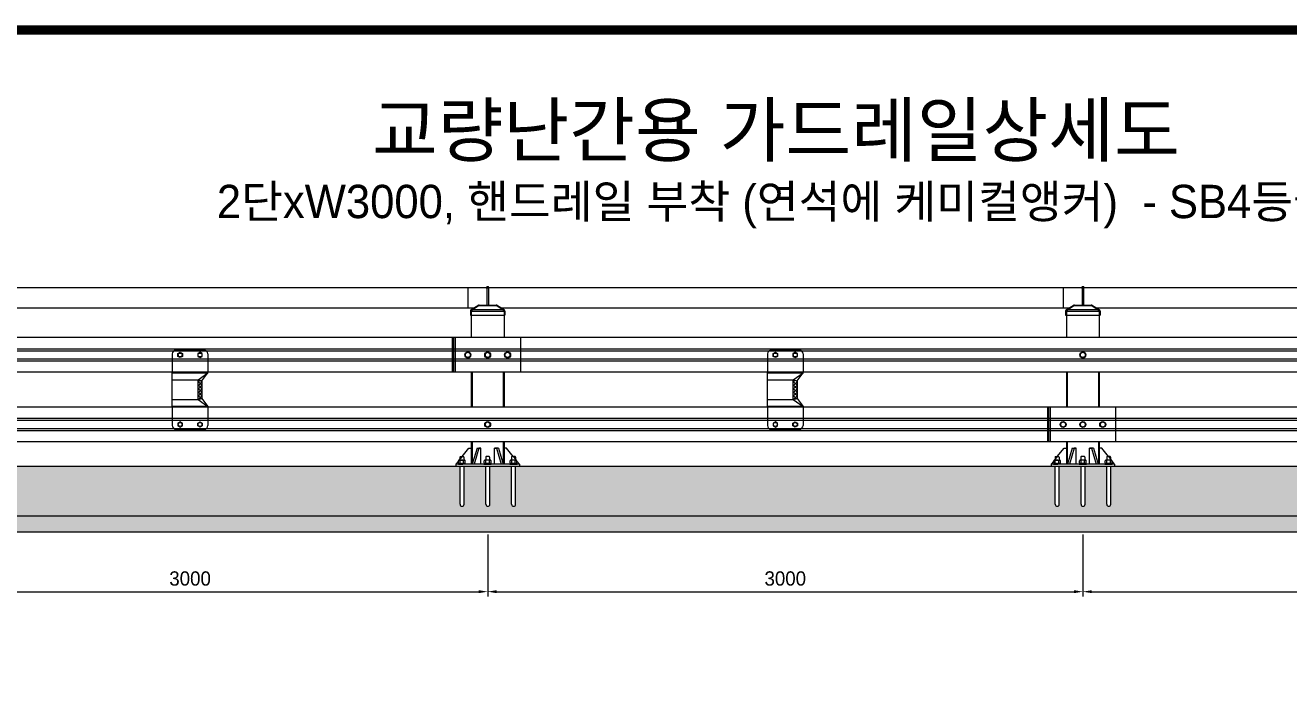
# Model space of a CAD drawing. Header units: millimetres. Extents: x 52484 to 62576, y 42216 to 49344.
# Drawn here: x 55668 to 58852, y 47429 to 49116 of the extents above; entities that cross this region are included whole.
import ezdxf
from ezdxf.enums import TextEntityAlignment as Align

# ---------------------------------------------------------------- set-up
doc = ezdxf.new("R2010")
doc.units = ezdxf.units.MM
doc.header["$MEASUREMENT"] = 0
doc.layers.get('0').update_dxf_attribs({"lineweight": 13})
for name, color, linetype in [('CX-BORD', 3, 'Continuous'), ('CX-BORD-LIN1', 4, 'Continuous'), ('CX-BORD-TEX1', 7, 'Continuous'), ('CX-BORD-TEX2', 6, 'Continuous'), ('CX-BORD-TEX3', 4, 'Continuous')]:
    doc.layers.add(name, color=color, linetype=linetype)
doc.layers.add('레일보강판', color=7, linetype='Continuous', lineweight=13)
doc.layers.add('숨은선', color=252, linetype='Continuous', lineweight=9)
doc.styles.add('T25', font='')
doc.styles.add('TB_BTXT', font='H2HDRM.TTF')
doc.styles.add('TB_TEXT', font='')
doc.styles.get('T25').set_extended_font_data('Dotum')
doc.styles.get('TB_TEXT').set_extended_font_data('Gulim')

# ---------------------------------------------------------------- blocks, each defined once
blk = doc.blocks.new('CXBLKA1')
at = {"layer": 'CX-BORD-LIN1', "const_width": 2}
blk.add_lwpolyline([(821, 20), (25, 20), (25, 574), (821, 574)], close=True, dxfattribs=at)
at = {"layer": 'CX-BORD-TEX1', "style": 'T25'}
blk.add_attdef('UD_TITLE', text='', height=10, dxfattribs=at).set_placement((423, 553), align=Align.MIDDLE_CENTER)
at = {"layer": 'CX-BORD-TEX1', "style": 'T25', "width": 0.8, "flags": 4}
blk.add_attdef('EI_NAME', (69.69, 43.65), '', height=6, dxfattribs=at)
at = {"layer": 'CX-BORD-TEX1', "style": 'T25', "flags": 4}
blk.add_attdef('CI_NAME', text='', height=5, dxfattribs=at).set_placement((85, 28), align=Align.MIDDLE_CENTER)
at = {"layer": 'CX-BORD-TEX2', "style": 'T25'}
blk.add_attdef('PI_CNAME', text='', height=5, dxfattribs=at).set_placement((40, 552), align=Align.BOTTOM_LEFT)
blk.add_attdef('UD_SUBTITLE', text='', height=7, dxfattribs=at).set_placement((423, 538), align=Align.MIDDLE_CENTER)
at = {"layer": 'CX-BORD-TEX3', "style": 'T25'}
blk.add_attdef('UD_CDNAME', text='', height=4, dxfattribs=at).set_placement((42, 544), align=Align.BOTTOM_LEFT)
at = {"layer": 'CX-BORD-TEX3'}
for tag, height, style, p in [('DC_RNUM4', 3, 'T25', (320, 52)), ('DC_RDATE4', 3.5, 'T25', (353, 52.5)), ('DC_RAPP4', 3.5, 'T25', (510, 52.5)), ('DC_RCHK4', 3.5, 'T25', (550, 52.5)), ('DC_RDGN4', 3.5, 'T25', (590, 52.5)), ('PI_TITLE', 4.5, 'T25', (243, 50)), ('UD_CDIST', 4.5, 'T25', (676, 50)), ('DC_RNUM3', 3, 'T25', (320, 45)), ('DC_RDATE3', 3.5, 'T25', (353, 45.4)), ('DC_RAPP3', 3.5, 'T25', (510, 45.4)), ('DC_RCHK3', 3.5, 'T25', (550, 45.4)), ('DC_RDGN3', 3.5, 'T25', (590, 45.4)), ('FI_NAME', 4.5, 'T25', (781, 44.87)), ('PI_CDNAME', 4.5, 'T25', (243, 38)), ('DC_RDATE2', 3.5, 'T25', (353, 38.5)), ('DC_RAPP2', 3.5, 'T25', (510, 38.5)), ('DC_RCHK2', 3.5, 'T25', (550, 38.5)), ('DC_RDGN2', 3.5, 'T25', (590, 38.5)), ('DA_HSCALE', 4.5, 'T25', (658.5, 38)), ('DA_VSCALE', 4.5, 'T25', (693, 38)), ('DI_TITLE', 4.5, 'T25', (781, 37.87)), ('DC_RNUM2', 3, 'T25', (320, 38)), ('DC_RNUM1', 3, 'T25', (320, 31)), ('DC_RDATE1', 3.5, 'T25', (353, 31.5)), ('DC_RAPP1', 3.5, 'T25', (510, 31.5)), ('DC_RCHK1', 3.5, 'TB_TEXT', (550, 31.5)), ('DC_RDGN1', 3.5, 'TB_TEXT', (590, 31.5)), ('DI_SUBTITLE', 3.5, 'T25', (781, 30.87)), ('PA_CCLASS', 4.5, 'T25', (204, 26.5)), ('PI_STAGE', 4.5, 'T25', (283, 26.5)), ('DI_DRWNO', 4.5, 'T25', (676, 26.5))]:
    blk.add_attdef(tag, text='', height=height, dxfattribs=dict(at, style=style)).set_placement(p, align=Align.MIDDLE_CENTER)
at = {"layer": 'CX-BORD-TEX3', "style": 'T25'}
for tag, p in [('DC_RDES4', (377, 52.5)), ('DC_RDES3', (377, 45.4)), ('DC_RDES2', (377, 38.5)), ('DC_RDES1', (377, 31.5))]:
    blk.add_attdef(tag, text='', height=3.5, dxfattribs=at).set_placement(p, align=Align.MIDDLE_LEFT)
at = {"layer": 'CX-BORD-TEX3', "style": 'T25', "flags": 1}
for tag, p in [('PI_ID', (24, 16)), ('PI_CCODE', (31, 16)), ('PA_DSDATE', (47, 16)), ('PA_DEDATE', (64, 16)), ('PA_CSDATE', (81, 16)), ('PA_CEDATE', (98, 16)), ('PA_CFDATE', (114, 16)), ('EI_ENAME', (132, 16)), ('EI_DEPT', (146, 16)), ('EI_PERSON', (158, 16)), ('EI_EMAIL', (174, 16)), ('CI_CATEG', (189, 16)), ('CI_ROLE', (204, 16)), ('CI_ONAME', (216, 16)), ('CI_ADDR', (232, 16)), ('CI_TEL', (246, 16)), ('CI_FAX', (257, 16)), ('CI_HPADDR', (270, 16)), ('CI_CODE', (287, 16)), ('CI_DEPT', (300, 16)), ('CI_PERSON', (312, 16)), ('CI_EMAIL', (329, 16)), ('CI_PROLE', (342, 16)), ('DI_MANCODE', (357, 16)), ('DI_CATEG', (377, 16)), ('DI_LDATE', (392, 16)), ('DI_PCLASS', (407, 16)), ('DI_MMCLASS', (424, 16)), ('DI_MSCLASS', (443, 16)), ('DI_ECLASS', (462, 16)), ('DI_FNAME', (478, 16)), ('DC_ONAME', (493, 16)), ('DC_NNAME', (510, 16)), ('FI_CODE', (529, 16)), ('FI_CLASS', (545, 16)), ('FI_ICODE1', (563, 16)), ('FI_ICODE2', (581, 16)), ('------------', (597, 16))]:
    blk.add_attdef(tag, p, '', height=2, dxfattribs=at)

msp = doc.modelspace()

# ---------------------------------------------------------------- hatches: boundary and pattern name
at = {"layer": '숨은선'}
h = msp.add_hatch(dxfattribs=at)
h.set_pattern_fill('AR-CONC', color=256, scale=30, style=0)
h.set_pattern_definition([(50, (1749.08, 24960.75), (215.17805, -18.82564), [22.5, -247.5]), (355, (1749.08, 24960.75), (-41.6254, 225.65764), [18, -198]), (100.45144, (1767, 24959.19), (173.55265, 206.832), [19.12206, -210.3426]), (46.1842, (1749.08, 25020.75), (320.1724, -49.6558), [33.75, -371.25]), (96.63564, (1775.76, 25016.62), (280.3986, 292.2356), [28.6831, -315.5141]), (351.18416, (1749.08, 25020.75), (280.3986, 292.2356), [27, -297]), (21, (1779.08, 25005.75), (179.0721, -120.78567), [22.5, -247.5]), (326, (1779.08, 25005.75), (72.9946, 217.545), [18, -198]), (71.45144, (1794, 24995.69), (252.0667, 96.75935), [19.12206, -210.3426]), (37.5, (1749.08, 24960.755), (3.64796, 99.86816), [0, -195.6, 0, -201, 0, -198.75]), (7.5, (1749.08, 24960.75), (78.92086, 118.32351), [0, -114.6, 0, -191.1, 0, -75.75]), (327.5, (1682.18, 24960.755), (160.14673, -6.76646), [0, -75, 0, -234, 0, -310.5]), (317.5, (1652.18, 24960.75), (174.95585, 30.0315), [0, -97.5, 0, -155.4, 0, -220.5])])
h.paths.add_polyline_path([(53904, 48004.1), (53904, 47909.1, -1), (53894, 47909.1), (53894, 48004.1), (53839, 48004.1), (53839, 47909.1, -1), (53829, 47909.1), (53829, 48004.1), (53774, 48004.1), (53774, 47909.1, -1), (53764, 47909.1), (53764, 48004.1), (53603.3, 48004.1), (53603.3, 47879.1), (60085.9, 47879.1), (60085.9, 48004.1), (59904, 48004.1), (59904, 47909.1, -1), (59894, 47909.1), (59894, 48004.1), (59839, 48004.1), (59839, 47909.1, -1), (59829, 47909.1), (59829, 48004.1), (59774, 48004.1), (59774, 47909.1, -1), (59764, 47909.1), (59764, 48004.1), (58404, 48004.1), (58404, 47909.1, -1), (58394, 47909.1), (58394, 48004.1), (58339, 48004.1), (58339, 47909.1, -1), (58329, 47909.1), (58329, 48004.1), (58274, 48004.1), (58274, 47909.1, -1), (58264, 47909.1), (58264, 48004.1), (56904, 48004.1), (56904, 47909.1, -1), (56894, 47909.1), (56894, 48004.1), (56839, 48004.1), (56839, 47909.1, -1), (56829, 47909.1), (56829, 48004.1), (56774, 48004.1), (56774, 47909.1, -1), (56764, 47909.1), (56764, 48004.1), (55404, 48004.1), (55404, 47909.1, -1), (55394, 47909.1), (55394, 48004.1), (55339, 48004.1), (55339, 47909.1, -1), (55329, 47909.1), (55329, 48004.1), (55274, 48004.1), (55274, 47909.1, -1), (55264, 47909.1), (55264, 48004.1)])
h = msp.add_hatch(dxfattribs=at)
h.set_pattern_fill('ANSI36', color=256, scale=150, style=0)
h.set_pattern_definition([(45, (1749.078, 24960.755), (9.943689, 36.4601934), [46.875, -9.375, 0, -9.375])])
h.paths.add_polyline_path([(53603.3, 47879.1), (53603.3, 47839.1), (60085.9, 47839.1), (60085.9, 47879.1)])

# ---------------------------------------------------------------- linework, layer by layer
for p, q in [((59883.6, 48454.1, 0), (53783.6, 48454.1, 0)), ((56783.6, 48454.1, 0), (56783.6, 48403.3, 0)), ((58283.6, 48454.1, 0), (58283.6, 48403.3, 0)), ((56798.1, 48403.3, 0), (55369.1, 48403.3, 0)), ((56792.1, 48399.5, 0), (56809, 48410.2, 0)), ((56812.5, 48411.2, 0), (56854.6, 48411.2, 0)), ((56858.2, 48410.2, 0), (56875, 48399.5, 0)), ((58298.1, 48403.3, 0), (56869.1, 48403.3, 0)), ((58292.1, 48399.5, 0), (58309, 48410.2, 0)), ((58312.5, 48411.2, 0), (58354.6, 48411.2, 0)), ((58358.2, 48410.2, 0), (58375, 48399.5, 0)), ((59798.1, 48403.3, 0), (58369.1, 48403.3, 0)), ((56790.2, 48396, 0), (56790.2, 48385.8, 0)), ((56790.2, 48385.8, 0), (56876.9, 48385.8, 0)), ((56792.3, 48385.8, 0), (56792.3, 48329.1, 0)), ((56792.3, 48385.1, 0), (56792.3, 48329.1, 0)), ((56874.9, 48385.8, 0), (56874.9, 48329.1, 0)), ((56874.9, 48385, 0), (56874.9, 48329.1, 0)), ((56876.9, 48396, 0), (56876.9, 48385.8, 0)), ((58290.2, 48396, 0), (58290.2, 48385.8, 0)), ((58290.2, 48385.8, 0), (58376.9, 48385.8, 0)), ((58292.3, 48385.8, 0), (58292.3, 48329.1, 0)), ((58292.3, 48385.1, 0), (58292.3, 48329.1, 0)), ((58374.9, 48385.8, 0), (58374.9, 48329.1, 0)), ((58374.9, 48385, 0), (58374.9, 48329.1, 0)), ((58376.9, 48396, 0), (58376.9, 48385.8, 0)), ((59876.3, 48329.1, 0), (53791.3, 48329.1, 0)), ((56744.3, 48329.1, 0), (56744.3, 48241.6, 0)), ((56747.3, 48329.1, 0), (56747.3, 48241.6, 0)), ((56751.3, 48329.1, 0), (56751.3, 48241.6, 0)), ((56052.7, 48288.7, 0), (56058.6, 48292.1, 0)), ((56052.7, 48281.9, 0), (56052.7, 48288.7, 0)), ((56058.6, 48278.6, 0), (56052.7, 48281.9, 0)), ((56058.6, 48292.1, 0), (56064.4, 48288.7, 0)), ((56064.4, 48281.9, 0), (56058.6, 48278.6, 0)), ((56064.4, 48288.7, 0), (56064.4, 48281.9, 0)), ((56108.6, 48292.1, 0), (56102.7, 48288.7, 0)), ((56102.7, 48288.7, 0), (56102.7, 48281.9, 0)), ((56102.7, 48281.9, 0), (56108.6, 48278.6, 0)), ((56114.4, 48288.7, 0), (56108.6, 48292.1, 0)), ((56108.6, 48278.6, 0), (56114.4, 48281.9, 0)), ((56114.4, 48281.9, 0), (56114.4, 48288.7, 0)), ((56777.9, 48288.7, 0), (56783.8, 48292.1, 0)), ((56777.9, 48288.7, 0), (56783.8, 48292.1, 0)), ((56777.9, 48281.9, 0), (56777.9, 48288.7, 0)), ((56777.9, 48281.9, 0), (56777.9, 48288.7, 0)), ((56783.8, 48278.6, 0), (56777.9, 48281.9, 0)), ((56783.8, 48278.6, 0), (56777.9, 48281.9, 0)), ((56783.8, 48292.1, 0), (56789.6, 48288.7, 0)), ((56783.8, 48292.1, 0), (56789.6, 48288.7, 0)), ((56789.6, 48281.9, 0), (56783.8, 48278.6, 0)), ((56789.6, 48281.9, 0), (56783.8, 48278.6, 0)), ((56789.6, 48288.7, 0), (56789.6, 48281.9, 0)), ((56789.6, 48288.7, 0), (56789.6, 48281.9, 0)), ((56827.7, 48288.7, 0), (56833.6, 48292.1, 0)), ((56827.7, 48281.9, 0), (56827.7, 48288.7, 0)), ((56833.6, 48278.6, 0), (56827.7, 48281.9, 0)), ((56833.6, 48292.1, 0), (56839.4, 48288.7, 0)), ((56839.4, 48281.9, 0), (56833.6, 48278.6, 0)), ((56839.4, 48288.7, 0), (56839.4, 48281.9, 0)), ((56877.9, 48288.7, 0), (56883.8, 48292.1, 0)), ((56877.9, 48288.7, 0), (56883.8, 48292.1, 0)), ((56877.9, 48281.9, 0), (56877.9, 48288.7, 0)), ((56877.9, 48281.9, 0), (56877.9, 48288.7, 0)), ((56883.8, 48278.6, 0), (56877.9, 48281.9, 0)), ((56883.8, 48278.6, 0), (56877.9, 48281.9, 0)), ((56883.8, 48292.1, 0), (56889.6, 48288.7, 0)), ((56883.8, 48292.1, 0), (56889.6, 48288.7, 0)), ((56889.6, 48281.9, 0), (56883.8, 48278.6, 0)), ((56889.6, 48281.9, 0), (56883.8, 48278.6, 0)), ((56889.6, 48288.7, 0), (56889.6, 48281.9, 0)), ((56889.6, 48288.7, 0), (56889.6, 48281.9, 0)), ((57552.7, 48288.7, 0), (57558.6, 48292.1, 0)), ((57552.7, 48281.9, 0), (57552.7, 48288.7, 0)), ((57558.6, 48278.6, 0), (57552.7, 48281.9, 0)), ((57558.6, 48292.1, 0), (57564.4, 48288.7, 0)), ((57564.4, 48281.9, 0), (57558.6, 48278.6, 0)), ((57564.4, 48288.7, 0), (57564.4, 48281.9, 0)), ((57608.6, 48292.1, 0), (57602.7, 48288.7, 0)), ((57602.7, 48288.7, 0), (57602.7, 48281.9, 0)), ((57602.7, 48281.9, 0), (57608.6, 48278.6, 0)), ((57614.4, 48288.7, 0), (57608.6, 48292.1, 0)), ((57608.6, 48278.6, 0), (57614.4, 48281.9, 0)), ((57614.4, 48281.9, 0), (57614.4, 48288.7, 0)), ((58327.7, 48288.7, 0), (58333.6, 48292.1, 0)), ((58327.7, 48281.9, 0), (58327.7, 48288.7, 0)), ((58333.6, 48278.6, 0), (58327.7, 48281.9, 0)), ((58333.6, 48292.1, 0), (58339.4, 48288.7, 0)), ((58339.4, 48281.9, 0), (58333.6, 48278.6, 0)), ((58339.4, 48288.7, 0), (58339.4, 48281.9, 0)), ((59876.3, 48241.6, 0), (53791.3, 48241.6, 0)), ((56038.6, 48154.1, 0), (56038.6, 48241.6, 0)), ((56128.6, 48240.3, 0), (56128.6, 48241.6, 0)), ((56792.3, 48241.6, 0), (56792.3, 48154.1, 0)), ((56874.9, 48241.6, 0), (56874.9, 48154.1, 0)), ((57538.6, 48154.1, 0), (57538.6, 48241.6, 0)), ((57628.6, 48240.3, 0), (57628.6, 48241.6, 0)), ((58292.3, 48241.6, 0), (58292.3, 48154.1, 0)), ((58374.9, 48241.6, 0), (58374.9, 48154.1, 0)), ((56103.6, 48222.8, 0), (56113.6, 48220.3, 0)), ((57603.6, 48222.8, 0), (57613.6, 48220.3, 0)), ((59876.3, 48154.1, 0), (53791.3, 48154.1, 0)), ((56103.6, 48172.8, 0), (56113.6, 48175.3, 0)), ((56128.6, 48154.1, 0), (56128.6, 48155.3, 0)), ((57603.6, 48172.8, 0), (57613.6, 48175.3, 0)), ((57628.6, 48154.1, 0), (57628.6, 48155.3, 0)), ((58244.3, 48154.1, 0), (58244.3, 48066.6, 0)), ((58247.3, 48154.1, 0), (58247.3, 48066.6, 0)), ((58251.3, 48154.1, 0), (58251.3, 48066.6, 0)), ((56058.6, 48117.1, 0), (56052.7, 48113.7, 0)), ((56064.4, 48113.7, 0), (56058.6, 48117.1, 0)), ((56102.7, 48113.7, 0), (56108.6, 48117.1, 0)), ((56108.6, 48117.1, 0), (56114.4, 48113.7, 0)), ((56827.7, 48113.7, 0), (56833.6, 48117.1, 0)), ((56833.6, 48117.1, 0), (56839.4, 48113.7, 0)), ((57558.6, 48117.1, 0), (57552.7, 48113.7, 0)), ((57564.4, 48113.7, 0), (57558.6, 48117.1, 0)), ((57602.7, 48113.7, 0), (57608.6, 48117.1, 0)), ((57608.6, 48117.1, 0), (57614.4, 48113.7, 0)), ((58277.9, 48113.7, 0), (58283.8, 48117.1, 0)), ((58277.9, 48113.7, 0), (58283.8, 48117.1, 0)), ((58283.8, 48117.1, 0), (58289.6, 48113.7, 0)), ((58283.8, 48117.1, 0), (58289.6, 48113.7, 0)), ((58327.7, 48113.7, 0), (58333.6, 48117.1, 0)), ((58333.6, 48117.1, 0), (58339.4, 48113.7, 0)), ((58377.7, 48113.7, 0), (58383.6, 48117.1, 0)), ((58377.7, 48113.7, 0), (58383.6, 48117.1, 0)), ((58383.6, 48117.1, 0), (58389.4, 48113.7, 0)), ((58383.6, 48117.1, 0), (58389.4, 48113.7, 0)), ((56052.7, 48113.7, 0), (56052.7, 48106.9, 0)), ((56052.7, 48106.9, 0), (56058.6, 48103.6, 0)), ((56058.6, 48103.6, 0), (56064.4, 48106.9, 0)), ((56064.4, 48106.9, 0), (56064.4, 48113.7, 0)), ((56102.7, 48106.9, 0), (56102.7, 48113.7, 0)), ((56108.6, 48103.6, 0), (56102.7, 48106.9, 0)), ((56114.4, 48106.9, 0), (56108.6, 48103.6, 0)), ((56114.4, 48113.7, 0), (56114.4, 48106.9, 0)), ((56827.7, 48106.9, 0), (56827.7, 48113.7, 0)), ((56833.6, 48103.6, 0), (56827.7, 48106.9, 0)), ((56839.4, 48106.9, 0), (56833.6, 48103.6, 0)), ((56839.4, 48113.7, 0), (56839.4, 48106.9, 0)), ((57552.7, 48113.7, 0), (57552.7, 48106.9, 0)), ((57552.7, 48106.9, 0), (57558.6, 48103.6, 0)), ((57558.6, 48103.6, 0), (57564.4, 48106.9, 0)), ((57564.4, 48106.9, 0), (57564.4, 48113.7, 0)), ((57602.7, 48106.9, 0), (57602.7, 48113.7, 0)), ((57608.6, 48103.6, 0), (57602.7, 48106.9, 0)), ((57614.4, 48106.9, 0), (57608.6, 48103.6, 0)), ((57614.4, 48113.7, 0), (57614.4, 48106.9, 0)), ((58277.9, 48106.9, 0), (58277.9, 48113.7, 0)), ((58277.9, 48106.9, 0), (58277.9, 48113.7, 0)), ((58283.8, 48103.6, 0), (58277.9, 48106.9, 0)), ((58283.8, 48103.6, 0), (58277.9, 48106.9, 0)), ((58289.6, 48106.9, 0), (58283.8, 48103.6, 0)), ((58289.6, 48106.9, 0), (58283.8, 48103.6, 0)), ((58289.6, 48113.7, 0), (58289.6, 48106.9, 0)), ((58289.6, 48113.7, 0), (58289.6, 48106.9, 0)), ((58327.7, 48106.9, 0), (58327.7, 48113.7, 0)), ((58333.6, 48103.6, 0), (58327.7, 48106.9, 0)), ((58339.4, 48106.9, 0), (58333.6, 48103.6, 0)), ((58339.4, 48113.7, 0), (58339.4, 48106.9, 0)), ((58377.7, 48106.9, 0), (58377.7, 48113.7, 0)), ((58377.7, 48106.9, 0), (58377.7, 48113.7, 0)), ((58383.6, 48103.6, 0), (58377.7, 48106.9, 0)), ((58383.6, 48103.6, 0), (58377.7, 48106.9, 0)), ((58389.4, 48106.9, 0), (58383.6, 48103.6, 0)), ((58389.4, 48106.9, 0), (58383.6, 48103.6, 0)), ((58389.4, 48113.7, 0), (58389.4, 48106.9, 0)), ((58389.4, 48113.7, 0), (58389.4, 48106.9, 0)), ((59876.3, 48066.6, 0), (53791.2, 48066.6, 0)), ((56769, 48029.1, 0), (56786.1, 48050.1, 0)), ((56786.1, 48050.1, 0), (56792.2, 48050.1, 0)), ((56792.3, 48066.6, 0), (56792.3, 48010.1, 0)), ((56806.7, 48050.1, 0), (56794.9, 48010.1, 0)), ((56811.6, 48050.1, 0), (56799.7, 48010.1, 0)), ((56806.7, 48050.1, 0), (56816.6, 48050.1, 0)), ((56816.6, 48050.1, 0), (56811.6, 48050.1, 0)), ((56816.6, 48010.1, 0), (56816.6, 48050.1, 0)), ((56850.6, 48010.1, 0), (56850.6, 48050.1, 0)), ((56860.5, 48050.1, 0), (56850.6, 48050.1, 0)), ((56850.6, 48050.1, 0), (56855.6, 48050.1, 0)), ((56855.6, 48050.1, 0), (56867.5, 48010.1, 0)), ((56860.5, 48050.1, 0), (56872.3, 48010.1, 0)), ((56874.9, 48066.6, 0), (56874.9, 48010.1, 0)), ((56881.1, 48050.1, 0), (56875, 48050.1, 0)), ((56898.2, 48029.1, 0), (56881.1, 48050.1, 0)), ((58269, 48029.1, 0), (58286.1, 48050.1, 0)), ((58286.1, 48050.1, 0), (58292.2, 48050.1, 0)), ((58292.3, 48066.6, 0), (58292.3, 48010.1, 0)), ((58306.7, 48050.1, 0), (58294.9, 48010.1, 0)), ((58311.6, 48050.1, 0), (58299.7, 48010.1, 0)), ((58306.7, 48050.1, 0), (58316.6, 48050.1, 0)), ((58316.6, 48050.1, 0), (58311.6, 48050.1, 0)), ((58316.6, 48010.1, 0), (58316.6, 48050.1, 0)), ((58350.6, 48010.1, 0), (58350.6, 48050.1, 0)), ((58360.5, 48050.1, 0), (58350.6, 48050.1, 0)), ((58350.6, 48050.1, 0), (58355.6, 48050.1, 0)), ((58355.6, 48050.1, 0), (58367.5, 48010.1, 0)), ((58360.5, 48050.1, 0), (58372.3, 48010.1, 0)), ((58374.9, 48066.6, 0), (58374.9, 48010.1, 0)), ((58381.1, 48050.1, 0), (58375, 48050.1, 0)), ((58398.2, 48029.1, 0), (58381.1, 48050.1, 0)), ((56760.1, 48013.4, 0), (56760.1, 48018.7, 0)), ((56761.4, 48020.1, 0), (56775.7, 48020.1, 0)), ((56761.7, 48020.1, 0), (56763.6, 48022.4, 0)), ((56763.6, 48028.1, 0), (56763.6, 48020.1, 0)), ((56764.2, 48013, 0), (56764.2, 48019.2, 0)), ((56764.6, 48029.1, 0), (56772.6, 48029.1, 0)), ((56773, 48013, 0), (56773, 48019.2, 0)), ((56773.6, 48028.1, 0), (56773.6, 48020.1, 0)), ((56777.1, 48013.4, 0), (56777.1, 48018.7, 0)), ((56825.1, 48013.4, 0), (56825.1, 48018.7, 0)), ((56840.7, 48020.1, 0), (56826.4, 48020.1, 0)), ((56828.6, 48028.1, 0), (56828.6, 48020.1, 0)), ((56829.2, 48013, 0), (56829.2, 48019.2, 0)), ((56837.6, 48029.1, 0), (56829.6, 48029.1, 0)), ((56838, 48013, 0), (56838, 48019.2, 0)), ((56838.6, 48028.1, 0), (56838.6, 48020.1, 0)), ((56842.1, 48013.4, 0), (56842.1, 48018.7, 0)), ((56890.1, 48013.4, 0), (56890.1, 48018.7, 0)), ((56905.7, 48020.1, 0), (56891.4, 48020.1, 0)), ((56893.6, 48028.1, 0), (56893.6, 48020.1, 0)), ((56894.2, 48013, 0), (56894.2, 48019.2, 0)), ((56902.6, 48029.1, 0), (56894.6, 48029.1, 0)), ((56903, 48013, 0), (56903, 48019.2, 0)), ((56903.6, 48028.1, 0), (56903.6, 48020.1, 0)), ((56905.5, 48020.1, 0), (56903.6, 48022.4, 0)), ((56907.1, 48013.4, 0), (56907.1, 48018.7, 0)), ((58260.1, 48013.4, 0), (58260.1, 48018.7, 0)), ((58261.4, 48020.1, 0), (58275.7, 48020.1, 0)), ((58261.7, 48020.1, 0), (58263.6, 48022.4, 0)), ((58263.6, 48028.1, 0), (58263.6, 48020.1, 0)), ((58264.2, 48013, 0), (58264.2, 48019.2, 0)), ((58264.6, 48029.1, 0), (58272.6, 48029.1, 0)), ((58273, 48013, 0), (58273, 48019.2, 0)), ((58273.6, 48028.1, 0), (58273.6, 48020.1, 0)), ((58277.1, 48013.4, 0), (58277.1, 48018.7, 0)), ((58325.1, 48013.4, 0), (58325.1, 48018.7, 0)), ((58340.7, 48020.1, 0), (58326.4, 48020.1, 0)), ((58328.6, 48028.1, 0), (58328.6, 48020.1, 0)), ((58329.2, 48013, 0), (58329.2, 48019.2, 0)), ((58337.6, 48029.1, 0), (58329.6, 48029.1, 0)), ((58338, 48013, 0), (58338, 48019.2, 0)), ((58338.6, 48028.1, 0), (58338.6, 48020.1, 0)), ((58342.1, 48013.4, 0), (58342.1, 48018.7, 0)), ((58390.1, 48013.4, 0), (58390.1, 48018.7, 0)), ((58405.7, 48020.1, 0), (58391.4, 48020.1, 0)), ((58393.6, 48028.1, 0), (58393.6, 48020.1, 0)), ((58394.2, 48013, 0), (58394.2, 48019.2, 0)), ((58402.6, 48029.1, 0), (58394.6, 48029.1, 0)), ((58403, 48013, 0), (58403, 48019.2, 0)), ((58403.6, 48028.1, 0), (58403.6, 48020.1, 0)), ((58405.5, 48020.1, 0), (58403.6, 48022.4, 0)), ((58407.1, 48013.4, 0), (58407.1, 48018.7, 0)), ((60008.8, 48004.1, 0), (53603.3, 48004.1, 0)), ((56753.6, 48010.1, 0), (56760.1, 48018.1, 0)), ((56913.6, 48010.1, 0), (56753.6, 48010.1, 0)), ((56753.6, 48010.1, 0), (56753.6, 48004.1, 0)), ((56759.3, 48012.1, 0), (56777.8, 48012.1, 0)), ((56759.3, 48010.1, 0), (56759.3, 48012.1, 0)), ((56777.8, 48010.1, 0), (56759.3, 48010.1, 0)), ((56759.9, 48010.1, 0), (56770.7, 48010.1, 0)), ((56759.9, 48010.1, 0), (56770.7, 48010.1, 0)), ((56759.9, 48010.1, 0), (56770.7, 48010.1, 0)), ((56764, 47909.1, 0.1), (56764, 48004.1, 0)), ((56774, 47909.1, 0), (56774, 48004.1, 0)), ((56777.8, 48012.1, 0), (56777.8, 48010.1, 0)), ((56842.8, 48012.1, 0), (56824.3, 48012.1, 0)), ((56824.3, 48012.1, 0), (56824.3, 48010.1, 0)), ((56824.3, 48010.1, 0), (56842.8, 48010.1, 0)), ((56829, 47909.1, 0), (56829, 48004.1, 0)), ((56842.3, 48010.1, 0), (56831.5, 48010.1, 0)), ((56842.3, 48010.1, 0), (56831.5, 48010.1, 0)), ((56842.3, 48010.1, 0), (56831.5, 48010.1, 0)), ((56839, 47909.1, 0), (56839, 48004.1, 0)), ((56842.8, 48010.1, 0), (56842.8, 48012.1, 0)), ((56907.8, 48012.1, 0), (56889.3, 48012.1, 0)), ((56889.3, 48012.1, 0), (56889.3, 48010.1, 0)), ((56889.3, 48010.1, 0), (56907.8, 48010.1, 0)), ((56894, 47909.1, 0), (56894, 48004.1, 0)), ((56907.3, 48010.1, 0), (56896.5, 48010.1, 0)), ((56907.3, 48010.1, 0), (56896.5, 48010.1, 0)), ((56907.3, 48010.1, 0), (56896.5, 48010.1, 0)), ((56904, 47909.1, 0.1), (56904, 48004.1, 0)), ((56913.6, 48010.1, 0), (56907.1, 48018.1, 0)), ((56907.8, 48010.1, 0), (56907.8, 48012.1, 0)), ((56913.6, 48010.1, 0), (56913.6, 48004.1, 0)), ((58253.6, 48010.1, 0), (58260.1, 48018.1, 0)), ((58413.6, 48010.1, 0), (58253.6, 48010.1, 0)), ((58253.6, 48010.1, 0), (58253.6, 48004.1, 0)), ((58259.3, 48012.1, 0), (58277.8, 48012.1, 0)), ((58259.3, 48010.1, 0), (58259.3, 48012.1, 0)), ((58277.8, 48010.1, 0), (58259.3, 48010.1, 0)), ((58259.9, 48010.1, 0), (58270.7, 48010.1, 0)), ((58259.9, 48010.1, 0), (58270.7, 48010.1, 0)), ((58259.9, 48010.1, 0), (58270.7, 48010.1, 0)), ((58264, 47909.1, 0), (58264, 48004.1, 0)), ((58274, 47909.1, 0), (58274, 48004.1, 0)), ((58277.8, 48012.1, 0), (58277.8, 48010.1, 0)), ((58342.8, 48012.1, 0), (58324.3, 48012.1, 0)), ((58324.3, 48012.1, 0), (58324.3, 48010.1, 0)), ((58324.3, 48010.1, 0), (58342.8, 48010.1, 0)), ((58329, 47909.1, 0), (58329, 48004.1, 0)), ((58342.3, 48010.1, 0), (58331.5, 48010.1, 0)), ((58342.3, 48010.1, 0), (58331.5, 48010.1, 0)), ((58342.3, 48010.1, 0), (58331.5, 48010.1, 0)), ((58339, 47909.1, 0), (58339, 48004.1, 0)), ((58342.8, 48010.1, 0), (58342.8, 48012.1, 0)), ((58407.8, 48012.1, 0), (58389.3, 48012.1, 0)), ((58389.3, 48012.1, 0), (58389.3, 48010.1, 0)), ((58389.3, 48010.1, 0), (58407.8, 48010.1, 0)), ((58394, 47909.1, 0), (58394, 48004.1, 0)), ((58407.3, 48010.1, 0), (58396.5, 48010.1, 0)), ((58407.3, 48010.1, 0), (58396.5, 48010.1, 0)), ((58407.3, 48010.1, 0), (58396.5, 48010.1, 0)), ((58404, 47909.1, 0), (58404, 48004.1, 0)), ((58413.6, 48010.1, 0), (58407.1, 48018.1, 0)), ((58407.8, 48010.1, 0), (58407.8, 48012.1, 0)), ((58413.6, 48010.1, 0), (58413.6, 48004.1, 0)), ((60085.9, 47879.1, 0), (53603.3, 47879.1, 0)), ((60085.9, 47839.1, 0), (53603.3, 47839.1, 0))]:
    msp.add_line(p, q)
at = {"color": 8}
for p, q in [((56103.6, 48216.6, 0), (56108.8, 48221.8, 0)), ((56113.6, 48208.9, 0), (56103.6, 48218.9, 0)), ((56103.6, 48207.7, 0), (56113.6, 48217.7, 0)), ((56113.6, 48200, 0), (56103.6, 48210, 0)), ((56113.6, 48217.7, 0), (56109.6, 48221.7, 0)), ((57603.6, 48216.6, 0), (57608.8, 48221.8, 0)), ((57613.6, 48208.9, 0), (57603.6, 48218.9, 0)), ((57603.6, 48207.7, 0), (57613.6, 48217.7, 0)), ((57613.6, 48200, 0), (57603.6, 48210, 0)), ((57613.6, 48217.7, 0), (57609.6, 48221.7, 0)), ((56103.6, 48198.9, 0), (56113.6, 48208.9, 0)), ((56113.6, 48191.2, 0), (56103.6, 48201.2, 0)), ((56103.6, 48190.1, 0), (56113.6, 48200.1, 0)), ((56113.6, 48182.4, 0), (56103.6, 48192.4, 0)), ((56103.6, 48181.2, 0), (56113.6, 48191.2, 0)), ((56112.9, 48174.2, 0), (56103.6, 48183.5, 0)), ((56104.6, 48173.4, 0), (56113.6, 48182.4, 0)), ((57603.6, 48198.9, 0), (57613.6, 48208.9, 0)), ((57613.6, 48191.2, 0), (57603.6, 48201.2, 0)), ((57603.6, 48190.1, 0), (57613.6, 48200.1, 0)), ((57613.6, 48182.4, 0), (57603.6, 48192.4, 0)), ((57603.6, 48181.2, 0), (57613.6, 48191.2, 0)), ((57612.9, 48174.2, 0), (57603.6, 48183.5, 0)), ((57604.6, 48173.4, 0), (57613.6, 48182.4, 0)), ((56104.8, 48173.4, 0), (56103.6, 48174.7, 0)), ((57604.8, 48173.4, 0), (57603.6, 48174.7, 0))]:
    msp.add_line(p, q, dxfattribs=at)
at = {"color": 1}
for p, q in [((56833.6, 47833.1, 0), (56833.6, 47676.9, 0)), ((56833.6, 47833.1, 0), (56833.6, 47676.9, 0)), ((58333.6, 47833.1, 0), (58333.6, 47676.9, 0)), ((58333.6, 47833.1, 0), (58333.6, 47676.9, 0)), ((55356.1, 47688.9, 0), (56811.1, 47688.9, 0)), ((56856.1, 47688.9, 0), (58311.1, 47688.9, 0)), ((58356.1, 47688.9, 0), (59811.1, 47688.9, 0))]:
    msp.add_line(p, q, dxfattribs=at)
for centre in [(56783.8, 48285.3, 0), (56833.6, 48285.3, 0), (56883.8, 48285.3, 0), (58333.6, 48285.3, 0), (56833.6, 48110.3, 0), (58283.8, 48110.3, 0), (58333.6, 48110.3, 0), (58383.6, 48110.3, 0)]:
    msp.add_circle(centre, 7.5)
for centre, radius, start, end in [((56812.5, 48404.6, 0), 6.6, 90, 122.4325), ((56854.6, 48404.6, 0), 6.6, 57.5675, 90), ((58312.5, 48404.6, 0), 6.6, 90, 122.4325), ((58354.6, 48404.6, 0), 6.6, 57.5675, 90), ((56794.3, 48396, 0), 4.1, 122.4325, 180), ((56872.8, 48396, 0), 4.1, 0, 57.5675), ((58294.3, 48396, 0), 4.1, 122.4325, 180), ((58372.8, 48396, 0), 4.1, 0, 57.5675), ((56761.4, 48018.7, 0), 1.35, 90, 180), ((56758.9, 48004.2, 0), 15.9, 70.4363, 82.7452), ((56764.6, 48028.1, 0), 1, 90, 180), ((56768.6, 48009, 0), 11.1, 66.7511, 113.2489), ((56772.6, 48028.1, 0), 1, 0, 90), ((56778.3, 48004.2, 0), 15.9, 97.2548, 109.5637), ((56775.7, 48018.7, 0), 1.35, 0, 90), ((56826.4, 48018.7, 0), 1.35, 90, 180), ((56823.9, 48004.2, 0), 15.9, 70.4363, 82.7452), ((56829.6, 48028.1, 0), 1, 90, 180), ((56833.6, 48009, 0), 11.1, 66.7511, 113.2489), ((56837.6, 48028.1, 0), 1, 0, 90), ((56843.3, 48004.2, 0), 15.9, 97.2548, 109.5637), ((56840.7, 48018.7, 0), 1.35, 0, 90), ((56891.4, 48018.7, 0), 1.35, 90, 180), ((56888.9, 48004.2, 0), 15.9, 70.4363, 82.7452), ((56894.6, 48028.1, 0), 1, 90, 180), ((56898.6, 48009, 0), 11.1, 66.7511, 113.2489), ((56902.6, 48028.1, 0), 1, 0, 90), ((56908.3, 48004.2, 0), 15.9, 97.2548, 109.5637), ((56905.7, 48018.7, 0), 1.35, 0, 90), ((58261.4, 48018.7, 0), 1.35, 90, 180), ((58258.9, 48004.2, 0), 15.9, 70.4363, 82.7452), ((58264.6, 48028.1, 0), 1, 90, 180), ((58268.6, 48009, 0), 11.1, 66.7511, 113.2489), ((58272.6, 48028.1, 0), 1, 0, 90), ((58278.3, 48004.2, 0), 15.9, 97.2548, 109.5637), ((58275.7, 48018.7, 0), 1.35, 0, 90), ((58326.4, 48018.7, 0), 1.35, 90, 180), ((58323.9, 48004.2, 0), 15.9, 70.4363, 82.7452), ((58329.6, 48028.1, 0), 1, 90, 180), ((58333.6, 48009, 0), 11.1, 66.7511, 113.2489), ((58337.6, 48028.1, 0), 1, 0, 90), ((58343.3, 48004.2, 0), 15.9, 97.2548, 109.5637), ((58340.7, 48018.7, 0), 1.35, 0, 90), ((58391.4, 48018.7, 0), 1.35, 90, 180), ((58388.9, 48004.2, 0), 15.9, 70.4363, 82.7452), ((58394.6, 48028.1, 0), 1, 90, 180), ((58398.6, 48009, 0), 11.1, 66.7511, 113.2489), ((58402.6, 48028.1, 0), 1, 0, 90), ((58408.3, 48004.2, 0), 15.9, 97.2548, 109.5637), ((58405.7, 48018.7, 0), 1.35, 0, 90), ((56761.4, 48013.4, 0), 1.35, 180, 270), ((56758.9, 48027.9, 0), 15.9, 277.2548, 289.5637), ((56768.6, 48023.2, 0), 11.1, 246.7511, 293.2489), ((56778.3, 48027.9, 0), 15.9, 250.4363, 262.7452), ((56775.7, 48013.4, 0), 1.35, 270, 0), ((56826.4, 48013.4, 0), 1.35, 180, 270), ((56823.9, 48027.9, 0), 15.9, 277.2548, 289.5637), ((56833.6, 48023.2, 0), 11.1, 246.7511, 293.2489), ((56843.3, 48027.9, 0), 15.9, 250.4363, 262.7452), ((56840.7, 48013.4, 0), 1.35, 270, 0), ((56891.4, 48013.4, 0), 1.35, 180, 270), ((56888.9, 48027.9, 0), 15.9, 277.2548, 289.5637), ((56898.6, 48023.2, 0), 11.1, 246.7511, 293.2489), ((56908.3, 48027.9, 0), 15.9, 250.4363, 262.7452), ((56905.7, 48013.4, 0), 1.35, 270, 0), ((58261.4, 48013.4, 0), 1.35, 180, 270), ((58258.9, 48027.9, 0), 15.9, 277.2548, 289.5637), ((58268.6, 48023.2, 0), 11.1, 246.7511, 293.2489), ((58278.3, 48027.9, 0), 15.9, 250.4363, 262.7452), ((58275.7, 48013.4, 0), 1.35, 270, 0), ((58326.4, 48013.4, 0), 1.35, 180, 270), ((58323.9, 48027.9, 0), 15.9, 277.2548, 289.5637), ((58333.6, 48023.2, 0), 11.1, 246.7511, 293.2489), ((58343.3, 48027.9, 0), 15.9, 250.4363, 262.7452), ((58340.7, 48013.4, 0), 1.35, 270, 0), ((58391.4, 48013.4, 0), 1.35, 180, 270), ((58388.9, 48027.9, 0), 15.9, 277.2548, 289.5637), ((58398.6, 48023.2, 0), 11.1, 246.7511, 293.2489), ((58408.3, 48027.9, 0), 15.9, 250.4363, 262.7452), ((58405.7, 48013.4, 0), 1.35, 270, 0), ((56769, 47909.1, 0.1), 5, 180, 0), ((56769, 47909.1, 0), 5, 270, 0), ((56834, 47909.1, 0), 5, 180, 0), ((56899, 47909.1, 0), 5, 180, 270), ((56899, 47909.1, 0.1), 5, 180, 0), ((58269, 47909.1, 0), 5, 180, 0), ((58334, 47909.1, 0), 5, 180, 0), ((58399, 47909.1, 0), 5, 180, 0)]:
    msp.add_arc(centre, radius, start, end)
for points in [[(56811.1, 47692.7, 0), (56811.1, 47685.2, 0), (56833.6, 47688.9, 0)], [(56856.1, 47692.7, 0), (56856.1, 47685.2, 0), (56833.6, 47688.9, 0)], [(58311.1, 47692.7, 0), (58311.1, 47685.2, 0), (58333.6, 47688.9, 0)], [(58356.1, 47692.7, 0), (58356.1, 47685.2, 0), (58333.6, 47688.9, 0)]]:
    msp.add_solid(points, dxfattribs=at)
at = {"layer": '레일보강판'}
for centre in [(56833.6, 48454, 0), (58333.6, 48454, 0)]:
    msp.add_arc(centre, 3.43, 15.7455, 164.2545, dxfattribs=at)
at = {"layer": '숨은선', "color": 0}
for p, q in [((56830.1, 48454.1, 0), (56830.1, 48455, 0)), ((56830.1, 48455, 0), (56837.1, 48455, 0)), ((56830.1, 48454.1, 0), (56837.1, 48454.1, 0)), ((56837.1, 48454.1, 0), (56837.1, 48455, 0)), ((58330.1, 48454.1, 0), (58330.1, 48455, 0)), ((58330.1, 48455, 0), (58337.1, 48455, 0)), ((58330.1, 48454.1, 0), (58337.1, 48454.1, 0)), ((58337.1, 48454.1, 0), (58337.1, 48455, 0)), ((56038.6, 48222.8, 0), (56103.6, 48222.8, 0)), ((56103.6, 48222.8, 0), (56128.6, 48240.3, 0)), ((56103.6, 48172.8, 0), (56103.6, 48222.8, 0)), ((56113.6, 48220.3, 0), (56128.6, 48240.3, 0)), ((56113.6, 48220.3, 0), (56113.6, 48175.3, 0)), ((57538.6, 48222.8, 0), (57603.6, 48222.8, 0)), ((57603.6, 48222.8, 0), (57628.6, 48240.3, 0)), ((57603.6, 48172.8, 0), (57603.6, 48222.8, 0)), ((57613.6, 48220.3, 0), (57628.6, 48240.3, 0)), ((57613.6, 48220.3, 0), (57613.6, 48175.3, 0)), ((56038.6, 48172.8, 0), (56103.6, 48172.8, 0)), ((56103.6, 48172.8, 0), (56128.6, 48155.3, 0)), ((56113.6, 48175.3, 0), (56128.6, 48155.3, 0)), ((57538.6, 48172.8, 0), (57603.6, 48172.8, 0)), ((57603.6, 48172.8, 0), (57628.6, 48155.3, 0)), ((57613.6, 48175.3, 0), (57628.6, 48155.3, 0))]:
    msp.add_line(p, q, dxfattribs=at)
at = {"layer": '숨은선'}
for p, q in [((56831.6, 48454.1, 0), (56831.6, 48411.2, 0)), ((56835.6, 48454.1, 0), (56835.6, 48411.2, 0)), ((58331.6, 48454.1, 0), (58331.6, 48411.2, 0)), ((58335.6, 48454.1, 0), (58335.6, 48411.2, 0)), ((56793, 48398.1, 0), (56809.9, 48408.8, 0)), ((56812.2, 48409.6, 0), (56855, 48409.6, 0)), ((56857.3, 48408.8, 0), (56874.2, 48398.1, 0)), ((58293, 48398.1, 0), (58309.9, 48408.8, 0)), ((58312.2, 48409.6, 0), (58355, 48409.6, 0)), ((58357.3, 48408.8, 0), (58374.2, 48398.1, 0)), ((56791.8, 48396, 0), (56791.8, 48385.8, 0)), ((56791.8, 48396, 0), (56875.3, 48396, 0)), ((56874.9, 48399.1, 0), (56792.3, 48399.1, 0)), ((56792.3, 48399.1, 0), (56792.3, 48385.8, 0)), ((56874.9, 48399.1, 0), (56874.9, 48385.8, 0)), ((56875.3, 48396, 0), (56875.3, 48385.8, 0)), ((58291.8, 48396, 0), (58291.8, 48385.8, 0)), ((58291.8, 48396, 0), (58375.3, 48396, 0)), ((58374.9, 48399.1, 0), (58292.3, 48399.1, 0)), ((58292.3, 48399.1, 0), (58292.3, 48385.8, 0)), ((58374.9, 48399.1, 0), (58374.9, 48385.8, 0)), ((58375.3, 48396, 0), (58375.3, 48385.8, 0)), ((56916.3, 48329.1, 0), (56916.3, 48241.6, 0)), ((56038.6, 48287.8, 0), (56038.6, 48241.6, 0)), ((56118.6, 48297.8, 0), (56048.6, 48297.8, 0)), ((56128.6, 48287.8, 0), (56128.6, 48241.6, 0)), ((57538.6, 48287.8, 0), (57538.6, 48241.6, 0)), ((57618.6, 48297.8, 0), (57548.6, 48297.8, 0)), ((57628.6, 48287.8, 0), (57628.6, 48241.6, 0)), ((56794.4, 48241.6, 0), (56794.4, 48154.1, 0)), ((56872.8, 48241.6, 0), (56872.8, 48154.1, 0)), ((58294.4, 48241.6, 0), (58294.4, 48154.1, 0)), ((58372.8, 48241.6, 0), (58372.8, 48154.1, 0)), ((56038.6, 48154.1, 0), (56038.6, 48107.8, 0)), ((56128.6, 48154.1, 0), (56128.6, 48107.8, 0)), ((57538.6, 48154.1, 0), (57538.6, 48107.8, 0)), ((57628.6, 48154.1, 0), (57628.6, 48107.8, 0)), ((58416.1, 48154.1, 0), (58416.1, 48066.6, 0)), ((56048.6, 48097.8, 0), (56118.6, 48097.8, 0)), ((57548.6, 48097.8, 0), (57618.6, 48097.8, 0)), ((56794.4, 48066.6, 0), (56794.4, 48010.1, 0)), ((56872.8, 48066.6, 0), (56872.8, 48010.1, 0)), ((58294.4, 48066.6, 0), (58294.4, 48010.1, 0)), ((58372.8, 48066.6, 0), (58372.8, 48010.1, 0)), ((56760.1, 48018.1, 0), (56761.7, 48020.1, 0)), ((56769, 48029.1, 0), (56763.6, 48022.4, 0)), ((56898.2, 48029.1, 0), (56903.6, 48022.4, 0)), ((56907.1, 48018.1, 0), (56905.5, 48020.1, 0)), ((58260.1, 48018.1, 0), (58261.7, 48020.1, 0)), ((58269, 48029.1, 0), (58263.6, 48022.4, 0)), ((58398.2, 48029.1, 0), (58403.6, 48022.4, 0)), ((58407.1, 48018.1, 0), (58405.5, 48020.1, 0))]:
    msp.add_line(p, q, dxfattribs=at)
at = {"layer": '숨은선', "color": 0, "elevation": 0}
for points in [[(59751.3, 48300.3), (53916.3, 48300.3)], [(59751.3, 48295.3), (53916.3, 48295.3)], [(53916.3, 48275.3), (59751.3, 48275.3)], [(53916.3, 48270.3), (59751.3, 48270.3)], [(56038.6, 48240.3), (56128.6, 48240.3)], [(57538.6, 48240.3), (57628.6, 48240.3)], [(56128.6, 48155.3), (56038.6, 48155.3)], [(57628.6, 48155.3), (57538.6, 48155.3)], [(59751.3, 48125.3), (53916.3, 48125.3)], [(59751.3, 48120.3), (53916.3, 48120.3)], [(53916.3, 48100.3), (59751.3, 48100.3)], [(53916.3, 48095.3), (59751.3, 48095.3)]]:
    msp.add_lwpolyline(points, dxfattribs=at)
at = {"layer": '숨은선'}
for centre in [(56058.6, 48285.3, 0), (56108.6, 48285.3, 0), (57558.6, 48285.3, 0), (57608.6, 48285.3, 0), (56058.6, 48110.3, 0), (56108.6, 48110.3, 0), (57558.6, 48110.3, 0), (57608.6, 48110.3, 0)]:
    msp.add_circle(centre, 5, dxfattribs=at)
for centre, radius, start, end in [((56812.5, 48404.6, 0), 5, 94.4703, 122.4325), ((56854.6, 48404.6, 0), 5, 57.5675, 85.5297), ((58312.5, 48404.6, 0), 5, 94.4703, 122.4325), ((58354.6, 48404.6, 0), 5, 57.5675, 85.5297), ((56794.3, 48396, 0), 2.5, 122.4325, 180), ((56872.8, 48396, 0), 2.5, 0, 57.5675), ((58294.3, 48396, 0), 2.5, 122.4325, 180), ((58372.8, 48396, 0), 2.5, 0, 57.5675), ((56048.6, 48287.8, 0), 10, 90, 180), ((56118.6, 48287.8, 0), 10, 0, 90), ((57548.6, 48287.8, 0), 10, 90, 180), ((57618.6, 48287.8, 0), 10, 0, 90), ((56048.6, 48107.8, 0), 10, 180, 270), ((56118.6, 48107.8, 0), 10, 270, 0), ((57548.6, 48107.8, 0), 10, 180, 270), ((57618.6, 48107.8, 0), 10, 270, 0)]:
    msp.add_arc(centre, radius, start, end, dxfattribs=at)

# ---------------------------------------------------------------- block references
at = {"layer": 'CX-BORD'}
ref = msp.add_blockref('CXBLKA1', (52484, 42216.1, 0), dxfattribs=dict(at, xscale=12, yscale=12, zscale=12))
ref.add_attrib('UD_TITLE', '교량난간용 가드레일상세도', dxfattribs={"layer": 'CX-BORD-TEX1', "height": 132, "style": 'TB_BTXT'}).set_placement((57560, 48852.1, 0), align=Align.MIDDLE_CENTER)
ref.add_attrib('UD_SUBTITLE', '2단xW3000, 핸드레일 부착 (연석에 케미컬앵커)  - SB4등급', dxfattribs={"layer": 'CX-BORD-TEX2', "height": 84, "style": 'TB_BTXT'}).set_placement((57560, 48672.1, 0), align=Align.MIDDLE_CENTER)

# ---------------------------------------------------------------- texts
at = {"color": 7, "char_height": 36, "attachment_point": 5, "style": 'T25'}
for insert in [(56083.6, 47721.9, 0), (57583.6, 47721.9, 0)]:
    msp.add_mtext('\\A1;3000', dxfattribs=dict(at, insert=insert))

doc.saveas('drawing.dxf')
